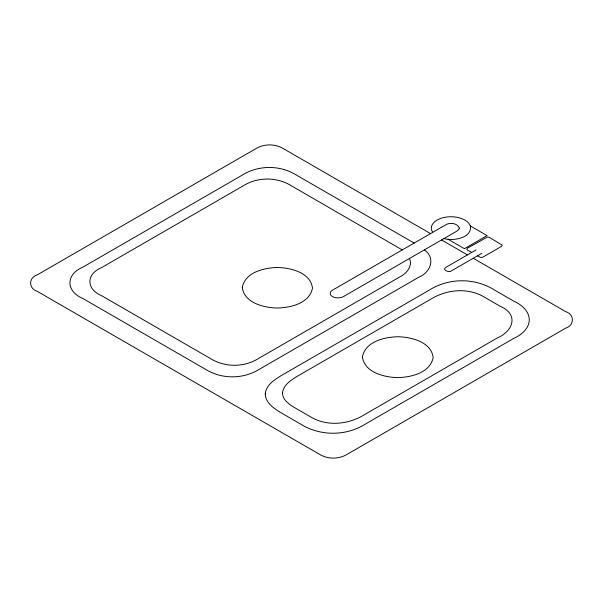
<?xml version="1.0" encoding="UTF-8"?>
<svg xmlns="http://www.w3.org/2000/svg" width="603" height="603" viewBox="0 0 603 603"><rect width="100%" height="100%" fill="white"/><g stroke="black" fill="none" stroke-linecap="round" stroke-linejoin="round"><path stroke-width="0.9" d="M476.084 249.906L445.919 267.325C441.517 269.745 449.288 273.219 451.745 270.687L481.91 253.268M443.898 238.607A20.947 12.09 0 0 0 448.15 239.301C456.652 240.386 472.006 237.002 470.438 225.899M471.667 252.461C470.943 251.263 464.536 250.026 467.596 248.089L487.48 236.987L489.402 237.439L502.299 245.172L501.606 246.348L482.634 257.262L480.501 257.428L477.493 255.823M448.097 239.27L464.431 248.7L487.096 235.615L470.302 225.921A19.711 11.382 0 0 0 445.489 217.193A19.711 11.382 0 0 0 432.713 232.291M430.542 233.602L283.938 148.964C275.36 143.537 263.933 143.537 255.355 148.964L37.296 274.855C28.401 277.538 28.401 288.686 37.296 291.362L319.062 454.036C327.64 459.463 339.067 459.463 347.645 454.036L565.704 328.145C574.599 325.462 574.599 314.314 565.704 311.638L473.257 258.265M441.554 239.964L467.431 254.903M414.155 243.069L296.691 175.247C280.282 164.883 258.453 164.883 242.044 175.247L83.041 267.054C65.561 274.395 65.561 291.257 83.041 298.598L205.08 369.059C221.489 379.423 243.318 379.423 259.72 369.059L418.731 277.252C430.421 272.571 436.105 258.22 424.399 249.868M402.261 249.936L291.633 185.95C277.033 176.732 257.617 176.732 243.024 185.95L101.575 267.611C86.025 274.146 86.025 289.146 101.575 295.674L210.138 358.355C224.731 367.574 244.155 367.574 258.747 358.355L400.188 276.694C406.716 273.491 412.836 266.029 409.49 258.476M242.27 287.458C244.29 302.917 263.662 307.636 276.86 308.027C290.292 307.862 309.588 303.437 312.49 288.061C310.462 272.601 291.098 267.883 277.9 267.491C264.468 267.657 245.172 272.081 242.27 287.458M362.426 356.87C364.468 372.45 383.975 377.199 397.271 377.599C410.809 377.433 430.256 372.971 433.18 357.481C431.137 341.909 411.623 337.152 398.327 336.753C384.789 336.919 365.35 341.381 362.426 356.87M282.483 392.892C282.543 399.94 289.244 404.402 294.656 407.658L309.754 416.379C326.487 426.894 348.398 424.753 364.717 414.51L497.083 338.087C513.1 331.333 519.153 314.434 500.317 306.354L485.219 297.633C468.486 287.118 446.567 289.259 430.256 299.503L297.89 375.925C291.52 379.898 283.35 384.639 282.483 392.892M265.222 393.865C265.426 403.106 274.448 408.713 281.48 413.017L300.467 423.984C319.997 436.323 345.994 436.323 365.524 423.984L513.492 338.554C534.499 328.937 534.499 310.613 513.492 300.995L494.505 290.028C474.968 277.689 448.979 277.689 429.442 290.028L281.48 375.458C274.591 379.679 266.021 384.985 265.222 393.865M459.35 228.1L458.664 229.69L456.712 231.213L343.499 296.578A7.824 4.515 0 0 1 332.457 296.593A7.824 4.515 0 0 1 332.457 290.201L445.587 224.919C449.838 222.085 457.383 223.095 459.35 228.1"/></g></svg>
